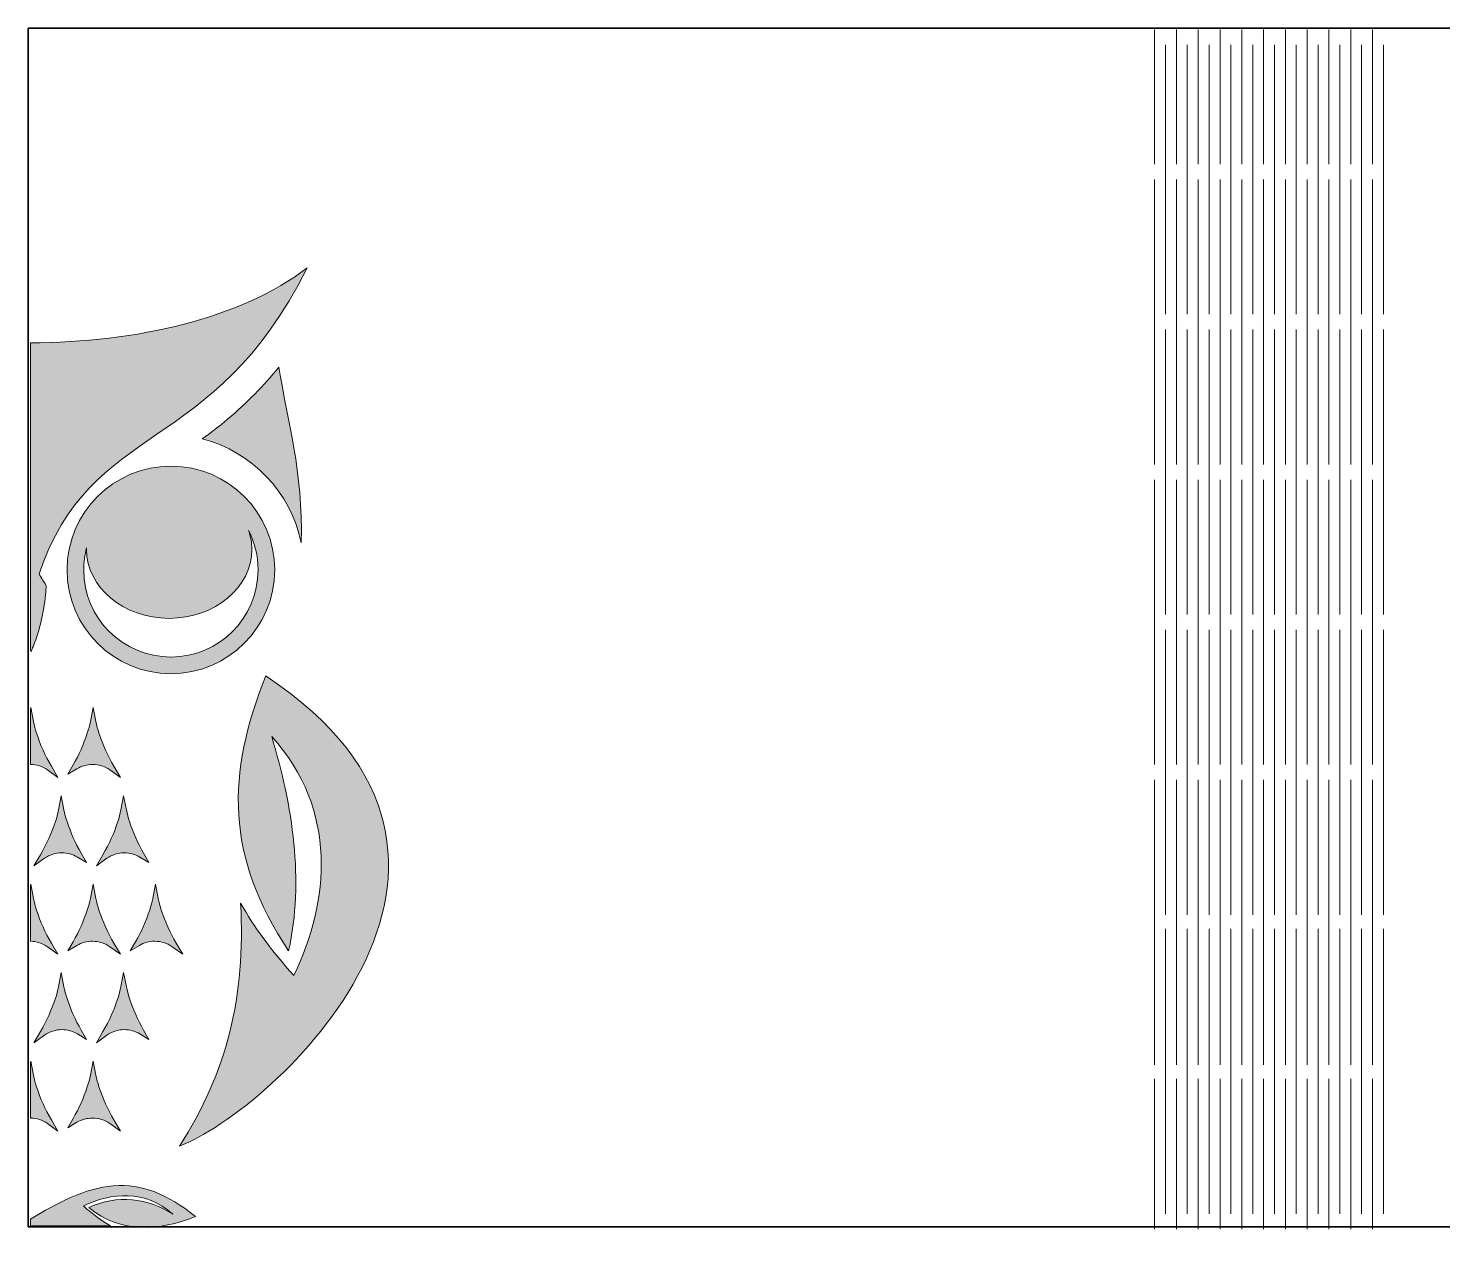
# Model space of a CAD drawing. Header units: inches. Extents: x -177 to 318, y -61 to 344.
# Drawn here: x -159.3 to 74.6, y -61.1 to 138.3 of the extents above; entities that cross this region are included whole.
import ezdxf

# ---------------------------------------------------------------- set-up
doc = ezdxf.new("R2010")
doc.units = ezdxf.units.IN
doc.header["$MEASUREMENT"] = 0
doc.layers.add('Layer 1', color=7, linetype='Continuous')

# ---------------------------------------------------------------- blocks, each defined once
blk = doc.blocks.new('block 3')
at = {"layer": 'Layer 1'}
h = blk.add_hatch(color=250, dxfattribs=at)
h.dxf.hatch_style = 2
edge = h.paths.add_edge_path()
edge.add_spline(control_points=[(-113.21, 98.69), (-128.85, 67.32), (-149.01, 73.55), (-157.53, 48.06), (-157.16, 47.4), (-156.76, 46.76), (-156.34, 46.14), (-156.38, 45.63), (-156.42, 45.12), (-156.48, 44.61), (-156.63, 43.16), (-156.87, 41.71), (-157.2, 40.29), (-157.52, 38.89), (-157.94, 37.51), (-158.46, 36.16), (-158.46, 36.16), (-158.46, 36.15), (-158.46, 36.15), (-158.46, 36.15), (-158.51, 36.03), (-158.51, 36.03), (-158.51, 36.03), (-158.51, 36.03), (-158.51, 36.03), (-158.63, 35.74), (-158.74, 35.47), (-158.86, 35.19), (-158.89, 35.28), (-158.93, 35.37), (-158.97, 35.46), (-158.97, 35.46), (-158.97, 86.31), (-158.97, 86.31), (-141.47, 86.29), (-123.97, 90.42), (-113.21, 98.69)], knot_values=[0, 0, 0, 0, 1, 1, 1, 2, 2, 2, 3, 3, 3, 4, 4, 4, 5, 5, 5, 6, 6, 6, 7, 7, 7, 8, 8, 8, 9, 9, 9, 10, 10, 10, 11, 11, 11, 12, 12, 12, 12], degree=3, periodic=1)
h = blk.add_hatch(color=250, dxfattribs=at)
h.dxf.hatch_style = 2
edge = h.paths.add_edge_path()
edge.add_spline(control_points=[(-117.88, 82.29), (-116.47, 73.27), (-113.86, 65.18), (-114.19, 53.2), (-115.89, 61.6), (-122.3, 68.29), (-130.55, 70.4), (-129.13, 71.44), (-127.72, 72.51), (-126.36, 73.67), (-123.19, 76.34), (-120.39, 79.21), (-117.88, 82.29)], knot_values=[0, 0, 0, 0, 1, 1, 1, 2, 2, 2, 3, 3, 3, 4, 4, 4, 4], degree=3, periodic=1)
h = blk.add_hatch(color=250, dxfattribs=at)
h.dxf.hatch_style = 2
edge = h.paths.add_edge_path()
edge.add_spline(control_points=[(-152.91, 48.73), (-152.91, 39.25), (-145.22, 31.56), (-135.73, 31.56), (-126.25, 31.56), (-118.57, 39.25), (-118.57, 48.73), (-118.57, 58.21), (-126.25, 65.9), (-135.73, 65.9), (-145.22, 65.9), (-152.91, 58.21), (-152.91, 48.73)], knot_values=[0, 0, 0, 0, 1, 1, 1, 2, 2, 2, 3, 3, 3, 4, 4, 4, 4], degree=3, periodic=1)
edge = h.paths.add_edge_path()
edge.add_spline(control_points=[(-150.15, 48.73), (-150.15, 49.99), (-149.98, 51.22), (-149.68, 52.39), (-149.68, 52.29), (-149.69, 52.2), (-149.69, 52.11), (-149.69, 45.82), (-143.57, 40.72), (-136.02, 40.72), (-128.47, 40.72), (-122.35, 45.82), (-122.35, 52.11), (-122.35, 53.2), (-122.54, 54.26), (-122.89, 55.26), (-121.89, 53.3), (-121.32, 51.08), (-121.32, 48.73), (-121.32, 40.77), (-127.78, 34.32), (-135.73, 34.32), (-143.69, 34.32), (-150.15, 40.77), (-150.15, 48.73)], knot_values=[0, 0, 0, 0, 1, 1, 1, 2, 2, 2, 3, 3, 3, 4, 4, 4, 5, 5, 5, 6, 6, 6, 7, 7, 7, 8, 8, 8, 8], degree=3, periodic=1)
h = blk.add_hatch(color=250, dxfattribs=at)
h.dxf.hatch_style = 2
edge = h.paths.add_edge_path()
edge.add_spline(control_points=[(-124.21, -6.4), (-122.03, -10.28), (-119.12, -14.23), (-115.42, -18.35), (-109.49, -6.11), (-108.09, 9.01), (-119.07, 21.19), (-115.62, 9.65), (-113.68, -2.6), (-116.27, -14.27), (-126.72, 1.36), (-126.55, 14.96), (-120.06, 31.19), (-73.63, 0.56), (-119.28, -40.9), (-134.29, -46.58), (-126.48, -34.28), (-123.34, -21.92), (-124.21, -6.4)], knot_values=[0, 0, 0, 0, 1, 1, 1, 2, 2, 2, 3, 3, 3, 4, 4, 4, 5, 5, 5, 6, 6, 6, 6], degree=3, periodic=1)
h = blk.add_hatch(color=250, dxfattribs=at)
h.dxf.hatch_style = 2
edge = h.paths.add_edge_path()
edge.add_spline(control_points=[(-158.47, 23.65), (-158.35, 23), (-158.17, 22.35), (-157.96, 21.72), (-157.3, 19.73), (-156.54, 18.05), (-155.49, 16.25), (-155.49, 16.25), (-154.41, 14.39), (-154.41, 14.39), (-154.41, 14.39), (-156.15, 15.65), (-156.15, 15.65), (-156.97, 16.23), (-157.96, 16.53), (-158.97, 16.54), (-158.97, 16.54), (-158.97, 25.76), (-158.97, 25.76), (-158.97, 25.76), (-158.92, 25.98), (-158.92, 25.98), (-158.92, 25.98), (-158.47, 23.65), (-158.47, 23.65)], knot_values=[0, 0, 0, 0, 1, 1, 1, 2, 2, 2, 3, 3, 3, 4, 4, 4, 5, 5, 5, 6, 6, 6, 7, 7, 7, 8, 8, 8, 8], degree=3, periodic=1)
h = blk.add_hatch(color=250, dxfattribs=at)
h.dxf.hatch_style = 2
edge = h.paths.add_edge_path()
edge.add_spline(control_points=[(-148.71, 16.55), (-149.61, 16.55), (-150.5, 16.32), (-151.27, 15.85), (-151.27, 15.85), (-152.78, 14.94), (-152.78, 14.94), (-152.78, 14.94), (-151.9, 16.47), (-151.9, 16.47), (-150.91, 18.19), (-150.19, 19.82), (-149.56, 21.72), (-149.35, 22.35), (-149.18, 23), (-149.05, 23.65), (-149.05, 23.65), (-148.6, 25.98), (-148.6, 25.98), (-148.6, 25.98), (-148.15, 23.65), (-148.15, 23.65), (-148.03, 23), (-147.85, 22.35), (-147.64, 21.72), (-146.98, 19.73), (-146.22, 18.05), (-145.17, 16.25), (-145.17, 16.25), (-144.09, 14.39), (-144.09, 14.39), (-144.09, 14.39), (-145.83, 15.65), (-145.83, 15.65), (-146.67, 16.25), (-147.68, 16.55), (-148.71, 16.55)], knot_values=[0, 0, 0, 0, 1, 1, 1, 2, 2, 2, 3, 3, 3, 4, 4, 4, 5, 5, 5, 6, 6, 6, 7, 7, 7, 8, 8, 8, 9, 9, 9, 10, 10, 10, 11, 11, 11, 12, 12, 12, 12], degree=3, periodic=1)
h = blk.add_hatch(color=250, dxfattribs=at)
h.dxf.hatch_style = 2
edge = h.paths.add_edge_path()
edge.add_spline(control_points=[(-156.64, 1.02), (-156.64, 1.02), (-158.38, -0.23), (-158.38, -0.23), (-158.38, -0.23), (-157.3, 1.62), (-157.3, 1.62), (-156.25, 3.43), (-155.49, 5.1), (-154.83, 7.09), (-154.62, 7.73), (-154.44, 8.37), (-154.32, 9.03), (-154.32, 9.03), (-153.87, 11.36), (-153.87, 11.36), (-153.87, 11.36), (-153.42, 9.03), (-153.42, 9.03), (-153.29, 8.37), (-153.12, 7.73), (-152.91, 7.09), (-152.28, 5.2), (-151.56, 3.57), (-150.57, 1.85), (-150.57, 1.85), (-149.69, 0.31), (-149.69, 0.31), (-149.69, 0.31), (-151.2, 1.23), (-151.2, 1.23), (-151.97, 1.69), (-152.87, 1.92), (-153.76, 1.92), (-154.79, 1.92), (-155.8, 1.62), (-156.64, 1.02)], knot_values=[0, 0, 0, 0, 1, 1, 1, 2, 2, 2, 3, 3, 3, 4, 4, 4, 5, 5, 5, 6, 6, 6, 7, 7, 7, 8, 8, 8, 9, 9, 9, 10, 10, 10, 11, 11, 11, 12, 12, 12, 12], degree=3, periodic=1)
h = blk.add_hatch(color=250, dxfattribs=at)
h.dxf.hatch_style = 2
edge = h.paths.add_edge_path()
edge.add_spline(control_points=[(-143.55, 11.36), (-143.55, 11.36), (-143.1, 9.03), (-143.1, 9.03), (-142.97, 8.37), (-142.8, 7.73), (-142.59, 7.09), (-141.96, 5.2), (-141.24, 3.57), (-140.25, 1.85), (-140.25, 1.85), (-139.37, 0.32), (-139.37, 0.32), (-139.37, 0.32), (-140.88, 1.23), (-140.88, 1.23), (-141.65, 1.69), (-142.55, 1.92), (-143.44, 1.92), (-144.47, 1.92), (-145.48, 1.62), (-146.32, 1.02), (-146.32, 1.02), (-148.06, -0.23), (-148.06, -0.23), (-148.06, -0.23), (-146.98, 1.62), (-146.98, 1.62), (-145.93, 3.43), (-145.17, 5.1), (-144.51, 7.09), (-144.3, 7.73), (-144.12, 8.37), (-144, 9.03), (-144, 9.03), (-143.55, 11.36), (-143.55, 11.36)], knot_values=[0, 0, 0, 0, 1, 1, 1, 2, 2, 2, 3, 3, 3, 4, 4, 4, 5, 5, 5, 6, 6, 6, 7, 7, 7, 8, 8, 8, 9, 9, 9, 10, 10, 10, 11, 11, 11, 12, 12, 12, 12], degree=3, periodic=1)
h = blk.add_hatch(color=250, dxfattribs=at)
h.dxf.hatch_style = 2
edge = h.paths.add_edge_path()
edge.add_spline(control_points=[(-158.47, -5.6), (-158.35, -6.25), (-158.17, -6.9), (-157.96, -7.53), (-157.3, -9.52), (-156.54, -11.2), (-155.49, -13), (-155.49, -13), (-154.41, -14.85), (-154.41, -14.85), (-154.41, -14.85), (-156.15, -13.6), (-156.15, -13.6), (-156.97, -13.01), (-157.96, -12.72), (-158.97, -12.7), (-158.97, -12.7), (-158.97, -3.49), (-158.97, -3.49), (-158.97, -3.49), (-158.92, -3.27), (-158.92, -3.27), (-158.92, -3.27), (-158.47, -5.6), (-158.47, -5.6)], knot_values=[0, 0, 0, 0, 1, 1, 1, 2, 2, 2, 3, 3, 3, 4, 4, 4, 5, 5, 5, 6, 6, 6, 7, 7, 7, 8, 8, 8, 8], degree=3, periodic=1)
h = blk.add_hatch(color=250, dxfattribs=at)
h.dxf.hatch_style = 2
edge = h.paths.add_edge_path()
edge.add_spline(control_points=[(-148.71, -12.7), (-149.61, -12.7), (-150.5, -12.93), (-151.27, -13.4), (-151.27, -13.4), (-152.78, -14.31), (-152.78, -14.31), (-152.78, -14.31), (-151.9, -12.78), (-151.9, -12.78), (-150.91, -11.05), (-150.19, -9.42), (-149.56, -7.53), (-149.35, -6.9), (-149.18, -6.25), (-149.05, -5.6), (-149.05, -5.6), (-148.6, -3.26), (-148.6, -3.26), (-148.6, -3.26), (-148.15, -5.6), (-148.15, -5.6), (-148.03, -6.25), (-147.85, -6.9), (-147.64, -7.53), (-146.98, -9.52), (-146.22, -11.2), (-145.17, -13), (-145.17, -13), (-144.09, -14.85), (-144.09, -14.85), (-144.09, -14.85), (-145.83, -13.6), (-145.83, -13.6), (-146.67, -13), (-147.68, -12.7), (-148.71, -12.7)], knot_values=[0, 0, 0, 0, 1, 1, 1, 2, 2, 2, 3, 3, 3, 4, 4, 4, 5, 5, 5, 6, 6, 6, 7, 7, 7, 8, 8, 8, 9, 9, 9, 10, 10, 10, 11, 11, 11, 12, 12, 12, 12], degree=3, periodic=1)
h = blk.add_hatch(color=250, dxfattribs=at)
h.dxf.hatch_style = 2
edge = h.paths.add_edge_path()
edge.add_spline(control_points=[(-142.46, -14.31), (-142.46, -14.31), (-141.58, -12.78), (-141.58, -12.78), (-140.59, -11.05), (-139.87, -9.42), (-139.24, -7.53), (-139.03, -6.9), (-138.86, -6.25), (-138.73, -5.6), (-138.73, -5.6), (-138.28, -3.26), (-138.28, -3.26), (-138.28, -3.26), (-137.83, -5.6), (-137.83, -5.6), (-137.71, -6.25), (-137.53, -6.9), (-137.32, -7.53), (-136.66, -9.52), (-135.9, -11.2), (-134.85, -13), (-134.85, -13), (-133.77, -14.85), (-133.77, -14.85), (-133.77, -14.85), (-135.51, -13.6), (-135.51, -13.6), (-136.35, -13), (-137.36, -12.7), (-138.39, -12.7), (-139.29, -12.7), (-140.18, -12.93), (-140.95, -13.4), (-140.95, -13.4), (-142.46, -14.31), (-142.46, -14.31)], knot_values=[0, 0, 0, 0, 1, 1, 1, 2, 2, 2, 3, 3, 3, 4, 4, 4, 5, 5, 5, 6, 6, 6, 7, 7, 7, 8, 8, 8, 9, 9, 9, 10, 10, 10, 11, 11, 11, 12, 12, 12, 12], degree=3, periodic=1)
h = blk.add_hatch(color=250, dxfattribs=at)
h.dxf.hatch_style = 2
edge = h.paths.add_edge_path()
edge.add_spline(control_points=[(-158.38, -29.48), (-158.38, -29.48), (-157.3, -27.63), (-157.3, -27.63), (-156.25, -25.82), (-155.49, -24.15), (-154.83, -22.15), (-154.62, -21.52), (-154.44, -20.87), (-154.32, -20.22), (-154.32, -20.22), (-153.87, -17.88), (-153.87, -17.88), (-153.87, -17.88), (-153.42, -20.22), (-153.42, -20.22), (-153.29, -20.87), (-153.12, -21.52), (-152.91, -22.15), (-152.28, -24.05), (-151.56, -25.68), (-150.57, -27.4), (-150.57, -27.4), (-149.69, -28.93), (-149.69, -28.93), (-149.69, -28.93), (-151.2, -28.02), (-151.2, -28.02), (-151.97, -27.56), (-152.87, -27.32), (-153.76, -27.32), (-154.79, -27.32), (-155.8, -27.63), (-156.64, -28.23), (-156.64, -28.23), (-158.38, -29.48), (-158.38, -29.48)], knot_values=[0, 0, 0, 0, 1, 1, 1, 2, 2, 2, 3, 3, 3, 4, 4, 4, 5, 5, 5, 6, 6, 6, 7, 7, 7, 8, 8, 8, 9, 9, 9, 10, 10, 10, 11, 11, 11, 12, 12, 12, 12], degree=3, periodic=1)
h = blk.add_hatch(color=250, dxfattribs=at)
h.dxf.hatch_style = 2
edge = h.paths.add_edge_path()
edge.add_spline(control_points=[(-148.06, -29.48), (-148.06, -29.48), (-146.98, -27.63), (-146.98, -27.63), (-145.93, -25.82), (-145.17, -24.14), (-144.51, -22.15), (-144.3, -21.52), (-144.12, -20.87), (-144, -20.22), (-144, -20.22), (-143.55, -17.88), (-143.55, -17.88), (-143.55, -17.88), (-143.1, -20.22), (-143.1, -20.22), (-142.97, -20.87), (-142.8, -21.52), (-142.59, -22.15), (-141.96, -24.05), (-141.24, -25.68), (-140.25, -27.4), (-140.25, -27.4), (-139.37, -28.93), (-139.37, -28.93), (-139.37, -28.93), (-140.88, -28.02), (-140.88, -28.02), (-141.65, -27.56), (-142.55, -27.32), (-143.44, -27.32), (-144.47, -27.32), (-145.48, -27.63), (-146.32, -28.23), (-146.32, -28.23), (-148.06, -29.48), (-148.06, -29.48)], knot_values=[0, 0, 0, 0, 1, 1, 1, 2, 2, 2, 3, 3, 3, 4, 4, 4, 5, 5, 5, 6, 6, 6, 7, 7, 7, 8, 8, 8, 9, 9, 9, 10, 10, 10, 11, 11, 11, 12, 12, 12, 12], degree=3, periodic=1)
h = blk.add_hatch(color=250, dxfattribs=at)
h.dxf.hatch_style = 2
edge = h.paths.add_edge_path()
edge.add_spline(control_points=[(-158.47, -34.84), (-158.35, -35.5), (-158.17, -36.15), (-157.96, -36.78), (-157.3, -38.77), (-156.54, -40.45), (-155.49, -42.25), (-155.49, -42.25), (-154.41, -44.1), (-154.41, -44.1), (-154.41, -44.1), (-156.15, -42.85), (-156.15, -42.85), (-156.97, -42.26), (-157.96, -41.96), (-158.97, -41.95), (-158.97, -41.95), (-158.97, -32.74), (-158.97, -32.74), (-158.97, -32.74), (-158.92, -32.51), (-158.92, -32.51), (-158.92, -32.51), (-158.47, -34.84), (-158.47, -34.84)], knot_values=[0, 0, 0, 0, 1, 1, 1, 2, 2, 2, 3, 3, 3, 4, 4, 4, 5, 5, 5, 6, 6, 6, 7, 7, 7, 8, 8, 8, 8], degree=3, periodic=1)
h = blk.add_hatch(color=250, dxfattribs=at)
h.dxf.hatch_style = 2
edge = h.paths.add_edge_path()
edge.add_spline(control_points=[(-149.56, -36.78), (-149.35, -36.15), (-149.18, -35.5), (-149.05, -34.84), (-149.05, -34.84), (-148.6, -32.51), (-148.6, -32.51), (-148.6, -32.51), (-148.15, -34.84), (-148.15, -34.84), (-148.03, -35.5), (-147.85, -36.15), (-147.64, -36.78), (-146.98, -38.77), (-146.22, -40.45), (-145.17, -42.25), (-145.17, -42.25), (-144.09, -44.1), (-144.09, -44.1), (-144.09, -44.1), (-145.83, -42.85), (-145.83, -42.85), (-146.67, -42.25), (-147.68, -41.95), (-148.71, -41.95), (-149.61, -41.95), (-150.5, -42.18), (-151.27, -42.65), (-151.27, -42.65), (-152.78, -43.56), (-152.78, -43.56), (-152.78, -43.56), (-151.9, -42.03), (-151.9, -42.03), (-150.91, -40.3), (-150.19, -38.67), (-149.56, -36.78)], knot_values=[0, 0, 0, 0, 1, 1, 1, 2, 2, 2, 3, 3, 3, 4, 4, 4, 5, 5, 5, 6, 6, 6, 7, 7, 7, 8, 8, 8, 9, 9, 9, 10, 10, 10, 11, 11, 11, 12, 12, 12, 12], degree=3, periodic=1)
at = {"layer": 'Layer 1', "lineweight": 0}
for points, knots in [([(-113.21, 98.69), (-128.85, 67.32), (-149.01, 73.55), (-157.53, 48.06), (-157.16, 47.4), (-156.76, 46.76), (-156.34, 46.14), (-156.38, 45.63), (-156.42, 45.12), (-156.48, 44.61), (-156.63, 43.16), (-156.87, 41.71), (-157.2, 40.29), (-157.52, 38.89), (-157.94, 37.51), (-158.46, 36.16), (-158.46, 36.16), (-158.46, 36.15), (-158.46, 36.15), (-158.46, 36.15), (-158.51, 36.03), (-158.51, 36.03), (-158.51, 36.03), (-158.51, 36.03), (-158.51, 36.03), (-158.63, 35.74), (-158.74, 35.47), (-158.86, 35.19), (-158.89, 35.28), (-158.93, 35.37), (-158.97, 35.46), (-158.97, 35.46), (-158.97, 86.31), (-158.97, 86.31), (-141.47, 86.29), (-123.97, 90.42), (-113.21, 98.69)], [0, 0, 0, 0, 1, 1, 1, 2, 2, 2, 3, 3, 3, 4, 4, 4, 5, 5, 5, 6, 6, 6, 7, 7, 7, 8, 8, 8, 9, 9, 9, 10, 10, 10, 11, 11, 11, 12, 12, 12, 12]), ([(-117.88, 82.29), (-116.47, 73.27), (-113.86, 65.18), (-114.19, 53.2), (-115.89, 61.6), (-122.3, 68.29), (-130.55, 70.4), (-129.13, 71.44), (-127.72, 72.51), (-126.36, 73.67), (-123.19, 76.34), (-120.39, 79.21), (-117.88, 82.29)], [0, 0, 0, 0, 1, 1, 1, 2, 2, 2, 3, 3, 3, 4, 4, 4, 4]), ([(-152.91, 48.73), (-152.91, 39.25), (-145.22, 31.56), (-135.73, 31.56), (-126.25, 31.56), (-118.57, 39.25), (-118.57, 48.73), (-118.57, 58.21), (-126.25, 65.9), (-135.73, 65.9), (-145.22, 65.9), (-152.91, 58.21), (-152.91, 48.73)], [0, 0, 0, 0, 1, 1, 1, 2, 2, 2, 3, 3, 3, 4, 4, 4, 4]), ([(-150.15, 48.73), (-150.15, 49.99), (-149.98, 51.22), (-149.68, 52.39), (-149.68, 52.29), (-149.69, 52.2), (-149.69, 52.11), (-149.69, 45.82), (-143.57, 40.72), (-136.02, 40.72), (-128.47, 40.72), (-122.35, 45.82), (-122.35, 52.11), (-122.35, 53.2), (-122.54, 54.26), (-122.89, 55.26), (-121.89, 53.3), (-121.32, 51.08), (-121.32, 48.73), (-121.32, 40.77), (-127.78, 34.32), (-135.73, 34.32), (-143.69, 34.32), (-150.15, 40.77), (-150.15, 48.73)], [0, 0, 0, 0, 1, 1, 1, 2, 2, 2, 3, 3, 3, 4, 4, 4, 5, 5, 5, 6, 6, 6, 7, 7, 7, 8, 8, 8, 8]), ([(-124.21, -6.4), (-122.03, -10.28), (-119.12, -14.23), (-115.42, -18.35), (-109.49, -6.11), (-108.09, 9.01), (-119.07, 21.19), (-115.62, 9.65), (-113.68, -2.6), (-116.27, -14.27), (-126.72, 1.36), (-126.55, 14.96), (-120.06, 31.19), (-73.63, 0.56), (-119.28, -40.9), (-134.29, -46.58), (-126.48, -34.28), (-123.34, -21.92), (-124.21, -6.4)], [0, 0, 0, 0, 1, 1, 1, 2, 2, 2, 3, 3, 3, 4, 4, 4, 5, 5, 5, 6, 6, 6, 6]), ([(-158.47, 23.65), (-158.35, 23), (-158.17, 22.35), (-157.96, 21.72), (-157.3, 19.73), (-156.54, 18.05), (-155.49, 16.25), (-155.49, 16.25), (-154.41, 14.39), (-154.41, 14.39), (-154.41, 14.39), (-156.15, 15.65), (-156.15, 15.65), (-156.97, 16.23), (-157.96, 16.53), (-158.97, 16.54), (-158.97, 16.54), (-158.97, 25.76), (-158.97, 25.76), (-158.97, 25.76), (-158.92, 25.98), (-158.92, 25.98), (-158.92, 25.98), (-158.47, 23.65), (-158.47, 23.65)], [0, 0, 0, 0, 1, 1, 1, 2, 2, 2, 3, 3, 3, 4, 4, 4, 5, 5, 5, 6, 6, 6, 7, 7, 7, 8, 8, 8, 8]), ([(-148.71, 16.55), (-149.61, 16.55), (-150.5, 16.32), (-151.27, 15.85), (-151.27, 15.85), (-152.78, 14.94), (-152.78, 14.94), (-152.78, 14.94), (-151.9, 16.47), (-151.9, 16.47), (-150.91, 18.19), (-150.19, 19.82), (-149.56, 21.72), (-149.35, 22.35), (-149.18, 23), (-149.05, 23.65), (-149.05, 23.65), (-148.6, 25.98), (-148.6, 25.98), (-148.6, 25.98), (-148.15, 23.65), (-148.15, 23.65), (-148.03, 23), (-147.85, 22.35), (-147.64, 21.72), (-146.98, 19.73), (-146.22, 18.05), (-145.17, 16.25), (-145.17, 16.25), (-144.09, 14.39), (-144.09, 14.39), (-144.09, 14.39), (-145.83, 15.65), (-145.83, 15.65), (-146.67, 16.25), (-147.68, 16.55), (-148.71, 16.55)], [0, 0, 0, 0, 1, 1, 1, 2, 2, 2, 3, 3, 3, 4, 4, 4, 5, 5, 5, 6, 6, 6, 7, 7, 7, 8, 8, 8, 9, 9, 9, 10, 10, 10, 11, 11, 11, 12, 12, 12, 12]), ([(-156.64, 1.02), (-156.64, 1.02), (-158.38, -0.23), (-158.38, -0.23), (-158.38, -0.23), (-157.3, 1.62), (-157.3, 1.62), (-156.25, 3.43), (-155.49, 5.1), (-154.83, 7.09), (-154.62, 7.73), (-154.44, 8.37), (-154.32, 9.03), (-154.32, 9.03), (-153.87, 11.36), (-153.87, 11.36), (-153.87, 11.36), (-153.42, 9.03), (-153.42, 9.03), (-153.29, 8.37), (-153.12, 7.73), (-152.91, 7.09), (-152.28, 5.2), (-151.56, 3.57), (-150.57, 1.85), (-150.57, 1.85), (-149.69, 0.31), (-149.69, 0.31), (-149.69, 0.31), (-151.2, 1.23), (-151.2, 1.23), (-151.97, 1.69), (-152.87, 1.92), (-153.76, 1.92), (-154.79, 1.92), (-155.8, 1.62), (-156.64, 1.02)], [0, 0, 0, 0, 1, 1, 1, 2, 2, 2, 3, 3, 3, 4, 4, 4, 5, 5, 5, 6, 6, 6, 7, 7, 7, 8, 8, 8, 9, 9, 9, 10, 10, 10, 11, 11, 11, 12, 12, 12, 12]), ([(-143.55, 11.36), (-143.55, 11.36), (-143.1, 9.03), (-143.1, 9.03), (-142.97, 8.37), (-142.8, 7.73), (-142.59, 7.09), (-141.96, 5.2), (-141.24, 3.57), (-140.25, 1.85), (-140.25, 1.85), (-139.37, 0.32), (-139.37, 0.32), (-139.37, 0.32), (-140.88, 1.23), (-140.88, 1.23), (-141.65, 1.69), (-142.55, 1.92), (-143.44, 1.92), (-144.47, 1.92), (-145.48, 1.62), (-146.32, 1.02), (-146.32, 1.02), (-148.06, -0.23), (-148.06, -0.23), (-148.06, -0.23), (-146.98, 1.62), (-146.98, 1.62), (-145.93, 3.43), (-145.17, 5.1), (-144.51, 7.09), (-144.3, 7.73), (-144.12, 8.37), (-144, 9.03), (-144, 9.03), (-143.55, 11.36), (-143.55, 11.36)], [0, 0, 0, 0, 1, 1, 1, 2, 2, 2, 3, 3, 3, 4, 4, 4, 5, 5, 5, 6, 6, 6, 7, 7, 7, 8, 8, 8, 9, 9, 9, 10, 10, 10, 11, 11, 11, 12, 12, 12, 12]), ([(-158.47, -5.6), (-158.35, -6.25), (-158.17, -6.9), (-157.96, -7.53), (-157.3, -9.52), (-156.54, -11.2), (-155.49, -13), (-155.49, -13), (-154.41, -14.85), (-154.41, -14.85), (-154.41, -14.85), (-156.15, -13.6), (-156.15, -13.6), (-156.97, -13.01), (-157.96, -12.72), (-158.97, -12.7), (-158.97, -12.7), (-158.97, -3.49), (-158.97, -3.49), (-158.97, -3.49), (-158.92, -3.27), (-158.92, -3.27), (-158.92, -3.27), (-158.47, -5.6), (-158.47, -5.6)], [0, 0, 0, 0, 1, 1, 1, 2, 2, 2, 3, 3, 3, 4, 4, 4, 5, 5, 5, 6, 6, 6, 7, 7, 7, 8, 8, 8, 8]), ([(-148.71, -12.7), (-149.61, -12.7), (-150.5, -12.93), (-151.27, -13.4), (-151.27, -13.4), (-152.78, -14.31), (-152.78, -14.31), (-152.78, -14.31), (-151.9, -12.78), (-151.9, -12.78), (-150.91, -11.05), (-150.19, -9.42), (-149.56, -7.53), (-149.35, -6.9), (-149.18, -6.25), (-149.05, -5.6), (-149.05, -5.6), (-148.6, -3.26), (-148.6, -3.26), (-148.6, -3.26), (-148.15, -5.6), (-148.15, -5.6), (-148.03, -6.25), (-147.85, -6.9), (-147.64, -7.53), (-146.98, -9.52), (-146.22, -11.2), (-145.17, -13), (-145.17, -13), (-144.09, -14.85), (-144.09, -14.85), (-144.09, -14.85), (-145.83, -13.6), (-145.83, -13.6), (-146.67, -13), (-147.68, -12.7), (-148.71, -12.7)], [0, 0, 0, 0, 1, 1, 1, 2, 2, 2, 3, 3, 3, 4, 4, 4, 5, 5, 5, 6, 6, 6, 7, 7, 7, 8, 8, 8, 9, 9, 9, 10, 10, 10, 11, 11, 11, 12, 12, 12, 12]), ([(-142.46, -14.31), (-142.46, -14.31), (-141.58, -12.78), (-141.58, -12.78), (-140.59, -11.05), (-139.87, -9.42), (-139.24, -7.53), (-139.03, -6.9), (-138.86, -6.25), (-138.73, -5.6), (-138.73, -5.6), (-138.28, -3.26), (-138.28, -3.26), (-138.28, -3.26), (-137.83, -5.6), (-137.83, -5.6), (-137.71, -6.25), (-137.53, -6.9), (-137.32, -7.53), (-136.66, -9.52), (-135.9, -11.2), (-134.85, -13), (-134.85, -13), (-133.77, -14.85), (-133.77, -14.85), (-133.77, -14.85), (-135.51, -13.6), (-135.51, -13.6), (-136.35, -13), (-137.36, -12.7), (-138.39, -12.7), (-139.29, -12.7), (-140.18, -12.93), (-140.95, -13.4), (-140.95, -13.4), (-142.46, -14.31), (-142.46, -14.31)], [0, 0, 0, 0, 1, 1, 1, 2, 2, 2, 3, 3, 3, 4, 4, 4, 5, 5, 5, 6, 6, 6, 7, 7, 7, 8, 8, 8, 9, 9, 9, 10, 10, 10, 11, 11, 11, 12, 12, 12, 12]), ([(-158.38, -29.48), (-158.38, -29.48), (-157.3, -27.63), (-157.3, -27.63), (-156.25, -25.82), (-155.49, -24.15), (-154.83, -22.15), (-154.62, -21.52), (-154.44, -20.87), (-154.32, -20.22), (-154.32, -20.22), (-153.87, -17.88), (-153.87, -17.88), (-153.87, -17.88), (-153.42, -20.22), (-153.42, -20.22), (-153.29, -20.87), (-153.12, -21.52), (-152.91, -22.15), (-152.28, -24.05), (-151.56, -25.68), (-150.57, -27.4), (-150.57, -27.4), (-149.69, -28.93), (-149.69, -28.93), (-149.69, -28.93), (-151.2, -28.02), (-151.2, -28.02), (-151.97, -27.56), (-152.87, -27.32), (-153.76, -27.32), (-154.79, -27.32), (-155.8, -27.63), (-156.64, -28.23), (-156.64, -28.23), (-158.38, -29.48), (-158.38, -29.48)], [0, 0, 0, 0, 1, 1, 1, 2, 2, 2, 3, 3, 3, 4, 4, 4, 5, 5, 5, 6, 6, 6, 7, 7, 7, 8, 8, 8, 9, 9, 9, 10, 10, 10, 11, 11, 11, 12, 12, 12, 12]), ([(-148.06, -29.48), (-148.06, -29.48), (-146.98, -27.63), (-146.98, -27.63), (-145.93, -25.82), (-145.17, -24.14), (-144.51, -22.15), (-144.3, -21.52), (-144.12, -20.87), (-144, -20.22), (-144, -20.22), (-143.55, -17.88), (-143.55, -17.88), (-143.55, -17.88), (-143.1, -20.22), (-143.1, -20.22), (-142.97, -20.87), (-142.8, -21.52), (-142.59, -22.15), (-141.96, -24.05), (-141.24, -25.68), (-140.25, -27.4), (-140.25, -27.4), (-139.37, -28.93), (-139.37, -28.93), (-139.37, -28.93), (-140.88, -28.02), (-140.88, -28.02), (-141.65, -27.56), (-142.55, -27.32), (-143.44, -27.32), (-144.47, -27.32), (-145.48, -27.63), (-146.32, -28.23), (-146.32, -28.23), (-148.06, -29.48), (-148.06, -29.48)], [0, 0, 0, 0, 1, 1, 1, 2, 2, 2, 3, 3, 3, 4, 4, 4, 5, 5, 5, 6, 6, 6, 7, 7, 7, 8, 8, 8, 9, 9, 9, 10, 10, 10, 11, 11, 11, 12, 12, 12, 12]), ([(-158.47, -34.84), (-158.35, -35.5), (-158.17, -36.15), (-157.96, -36.78), (-157.3, -38.77), (-156.54, -40.45), (-155.49, -42.25), (-155.49, -42.25), (-154.41, -44.1), (-154.41, -44.1), (-154.41, -44.1), (-156.15, -42.85), (-156.15, -42.85), (-156.97, -42.26), (-157.96, -41.96), (-158.97, -41.95), (-158.97, -41.95), (-158.97, -32.74), (-158.97, -32.74), (-158.97, -32.74), (-158.92, -32.51), (-158.92, -32.51), (-158.92, -32.51), (-158.47, -34.84), (-158.47, -34.84)], [0, 0, 0, 0, 1, 1, 1, 2, 2, 2, 3, 3, 3, 4, 4, 4, 5, 5, 5, 6, 6, 6, 7, 7, 7, 8, 8, 8, 8]), ([(-149.56, -36.78), (-149.35, -36.15), (-149.18, -35.5), (-149.05, -34.84), (-149.05, -34.84), (-148.6, -32.51), (-148.6, -32.51), (-148.6, -32.51), (-148.15, -34.84), (-148.15, -34.84), (-148.03, -35.5), (-147.85, -36.15), (-147.64, -36.78), (-146.98, -38.77), (-146.22, -40.45), (-145.17, -42.25), (-145.17, -42.25), (-144.09, -44.1), (-144.09, -44.1), (-144.09, -44.1), (-145.83, -42.85), (-145.83, -42.85), (-146.67, -42.25), (-147.68, -41.95), (-148.71, -41.95), (-149.61, -41.95), (-150.5, -42.18), (-151.27, -42.65), (-151.27, -42.65), (-152.78, -43.56), (-152.78, -43.56), (-152.78, -43.56), (-151.9, -42.03), (-151.9, -42.03), (-150.91, -40.3), (-150.19, -38.67), (-149.56, -36.78)], [0, 0, 0, 0, 1, 1, 1, 2, 2, 2, 3, 3, 3, 4, 4, 4, 5, 5, 5, 6, 6, 6, 7, 7, 7, 8, 8, 8, 9, 9, 9, 10, 10, 10, 11, 11, 11, 12, 12, 12, 12])]:
    blk.add_open_spline(points, degree=3, knots=knots, dxfattribs=at)

msp = doc.modelspace()

# ---------------------------------------------------------------- hatches: boundary and pattern name
at = {"layer": 'Layer 1'}
h = msp.add_hatch(color=250, dxfattribs=at)
h.dxf.hatch_style = 2
edge = h.paths.add_edge_path()
edge.add_spline(control_points=[(-158.97, -58.66), (-154.52, -56), (-149.92, -53.52), (-145.27, -53.17), (-140.41, -52.8), (-136.35, -54.52), (-131.68, -58.23), (-137.75, -60.65), (-143.88, -61.08), (-149.33, -56.76), (-144.68, -54.52), (-139.43, -55.23), (-135.42, -57.86), (-139.97, -53.75), (-145.62, -54.28), (-150.19, -56.49), (-148.65, -57.87), (-147.18, -58.96), (-145.73, -59.78), (-145.73, -59.78), (-146.7, -59.78), (-146.7, -59.78), (-146.7, -59.78), (-149.13, -59.78), (-149.13, -59.78), (-149.13, -59.78), (-158.98, -59.78), (-158.98, -59.78), (-158.98, -59.78), (-158.97, -58.66), (-158.97, -58.66)], knot_values=[0, 0, 0, 0, 1, 1, 1, 2, 2, 2, 3, 3, 3, 4, 4, 4, 5, 5, 5, 6, 6, 6, 7, 7, 7, 8, 8, 8, 9, 9, 9, 10, 10, 10, 10], degree=3, periodic=1)

# ---------------------------------------------------------------- linework, layer by layer
at = {"layer": 'Layer 1', "color": 250, "lineweight": 35}
msp.add_lwpolyline([(-159.32, -59.96), (316.23, -59.96), (316.23, 138.34), (-159.32, 138.34), (-159.32, -59.96)], dxfattribs=at)
at = {"layer": 'Layer 1', "color": 7, "lineweight": 20}
for points in [[(26.94, 138.16), (26.94, 115.87)], [(30.54, 138.16), (30.54, 115.87)], [(34.14, 138.16), (34.14, 115.87)], [(37.75, 138.16), (37.75, 115.87)], [(41.35, 138.16), (41.35, 115.87)], [(44.95, 138.16), (44.95, 115.87)], [(48.55, 138.16), (48.55, 115.87)], [(52.15, 138.16), (52.15, 115.87)], [(55.75, 138.16), (55.75, 115.87)], [(59.36, 138.16), (59.36, 115.87)], [(62.96, 138.16), (62.96, 115.87)], [(28.74, 91.03), (28.74, 135.62)], [(32.34, 91.03), (32.34, 135.62)], [(35.95, 91.03), (35.95, 135.62)], [(39.55, 91.03), (39.55, 135.62)], [(43.15, 91.03), (43.15, 135.62)], [(46.75, 91.03), (46.75, 135.62)], [(50.35, 91.03), (50.35, 135.62)], [(53.95, 91.03), (53.95, 135.62)], [(57.56, 91.03), (57.56, 135.62)], [(61.16, 91.03), (61.16, 135.62)], [(64.76, 91.03), (64.76, 135.62)], [(53.55, 131.62), (53.55, 131.62)], [(26.94, 113.33), (26.94, 66.19)], [(30.54, 113.33), (30.54, 66.19)], [(34.14, 113.33), (34.14, 66.19)], [(37.75, 113.33), (37.75, 66.19)], [(41.35, 113.33), (41.35, 66.19)], [(44.95, 113.33), (44.95, 66.19)], [(48.55, 113.33), (48.55, 66.19)], [(52.15, 113.33), (52.15, 66.19)], [(55.75, 113.33), (55.75, 66.19)], [(59.36, 113.33), (59.36, 66.19)], [(62.96, 113.33), (62.96, 66.19)], [(28.74, 41.36), (28.74, 88.49)], [(32.34, 41.36), (32.34, 88.49)], [(35.95, 41.36), (35.95, 88.49)], [(39.55, 41.36), (39.55, 88.49)], [(43.15, 41.36), (43.15, 88.49)], [(46.75, 41.36), (46.75, 88.49)], [(50.35, 41.36), (50.35, 88.49)], [(53.95, 41.36), (53.95, 88.49)], [(57.56, 41.36), (57.56, 88.49)], [(61.16, 41.36), (61.16, 88.49)], [(64.76, 41.36), (64.76, 88.49)], [(26.94, 63.65), (26.94, 16.52)], [(30.54, 63.65), (30.54, 16.52)], [(34.14, 63.65), (34.14, 16.52)], [(37.75, 63.65), (37.75, 16.52)], [(41.35, 63.65), (41.35, 16.52)], [(44.95, 63.65), (44.95, 16.52)], [(48.55, 63.65), (48.55, 16.52)], [(52.15, 63.65), (52.15, 16.52)], [(55.75, 63.65), (55.75, 16.52)], [(59.36, 63.65), (59.36, 16.52)], [(62.96, 63.65), (62.96, 16.52)], [(28.74, -8.31), (28.74, 38.82)], [(32.34, -8.31), (32.34, 38.82)], [(35.95, -8.31), (35.95, 38.82)], [(39.55, -8.31), (39.55, 38.82)], [(43.15, -8.31), (43.15, 38.82)], [(46.75, -8.31), (46.75, 38.82)], [(50.35, -8.31), (50.35, 38.82)], [(53.95, -8.31), (53.95, 38.82)], [(57.56, -8.31), (57.56, 38.82)], [(61.16, -8.31), (61.16, 38.82)], [(64.76, -8.31), (64.76, 38.82)], [(26.94, 13.98), (26.94, -33.15)], [(30.54, 13.98), (30.54, -33.15)], [(34.14, 13.98), (34.14, -33.15)], [(37.75, 13.98), (37.75, -33.15)], [(41.35, 13.98), (41.35, -33.15)], [(44.95, 13.98), (44.95, -33.15)], [(48.55, 13.98), (48.55, -33.15)], [(52.15, 13.98), (52.15, -33.15)], [(55.75, 13.98), (55.75, -33.15)], [(59.36, 13.98), (59.36, -33.15)], [(62.96, 13.98), (62.96, -33.15)], [(28.74, -57.77), (28.74, -10.64)], [(32.34, -57.77), (32.34, -10.64)], [(35.95, -57.77), (35.95, -10.64)], [(39.55, -57.77), (39.55, -10.64)], [(43.15, -57.77), (43.15, -10.64)], [(46.75, -57.77), (46.75, -10.64)], [(50.35, -57.77), (50.35, -10.64)], [(53.95, -57.77), (53.95, -10.64)], [(57.56, -57.77), (57.56, -10.64)], [(61.16, -57.77), (61.16, -10.64)], [(64.76, -57.77), (64.76, -10.64)], [(26.94, -35.48), (26.94, -60.31)], [(30.54, -35.48), (30.54, -60.31)], [(34.14, -35.48), (34.14, -60.31)], [(37.75, -35.48), (37.75, -60.31)], [(41.35, -35.48), (41.35, -60.31)], [(44.95, -35.48), (44.95, -60.31)], [(48.55, -35.48), (48.55, -60.31)], [(52.15, -35.48), (52.15, -60.31)], [(55.75, -35.48), (55.75, -60.31)], [(59.36, -35.48), (59.36, -60.31)], [(62.96, -35.48), (62.96, -60.31)]]:
    msp.add_lwpolyline(points, dxfattribs=at)
at = {"layer": 'Layer 1', "lineweight": 0}
msp.add_open_spline([(-158.97, -58.66), (-154.52, -56), (-149.92, -53.52), (-145.27, -53.17), (-140.41, -52.8), (-136.35, -54.52), (-131.68, -58.23), (-137.75, -60.65), (-143.88, -61.08), (-149.33, -56.76), (-144.68, -54.52), (-139.43, -55.23), (-135.42, -57.86), (-139.97, -53.75), (-145.62, -54.28), (-150.19, -56.49), (-148.65, -57.87), (-147.18, -58.96), (-145.73, -59.78), (-145.73, -59.78), (-146.7, -59.78), (-146.7, -59.78), (-146.7, -59.78), (-149.13, -59.78), (-149.13, -59.78), (-149.13, -59.78), (-158.98, -59.78), (-158.98, -59.78), (-158.98, -59.78), (-158.97, -58.66), (-158.97, -58.66)], degree=3, knots=[0, 0, 0, 0, 1, 1, 1, 2, 2, 2, 3, 3, 3, 4, 4, 4, 5, 5, 5, 6, 6, 6, 7, 7, 7, 8, 8, 8, 9, 9, 9, 10, 10, 10, 10], dxfattribs=at)

# ---------------------------------------------------------------- block references
at = {"layer": 'Layer 1'}
msp.add_blockref('block 3', (0, 0), dxfattribs=at)

doc.saveas('drawing.dxf')
